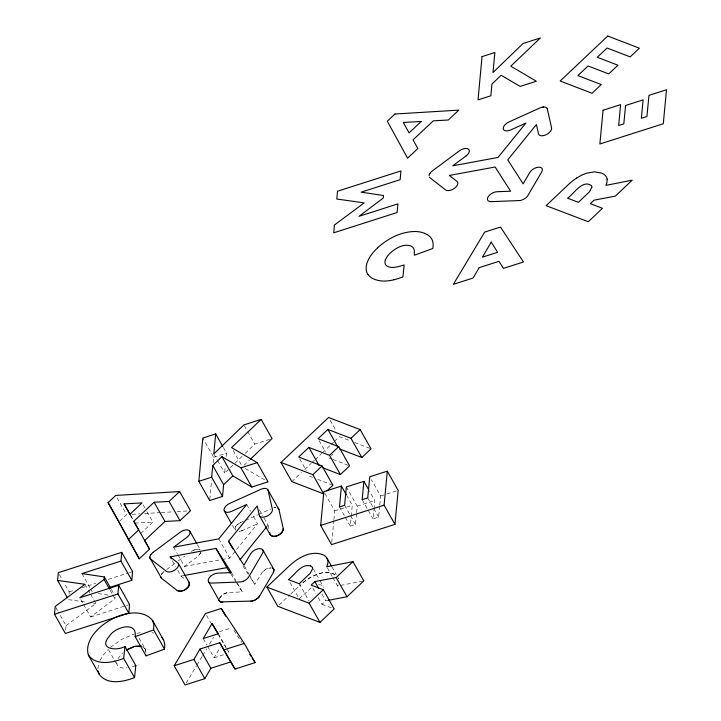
<?xml version="1.0" encoding="UTF-8"?>
<svg xmlns="http://www.w3.org/2000/svg" width="721" height="721" viewBox="0 0 721 721"><rect width="100%" height="100%" fill="white"/><g stroke="black" fill="none" stroke-linecap="round" stroke-linejoin="round"><path stroke-width="0.54" stroke-dasharray="3.6 2.7" d="M97.876 668.718L98.84 663.293M116.73 662.428C116.351 667.709 123.174 668.709 127.04 667.826M68.982 594.086L69.18 591.86L64.295 583.217M65.674 630.118L66.08 625.657L58.473 612.21M209.793 499.41L211.55 480.547M213.2 462.792L213.713 457.24L202.844 438.035M242.085 456.348L224.691 473.138L225.312 466.469M226.241 456.474L226.547 453.139L223.285 447.371M331.75 542.435L333.814 520.67M333.913 519.58L334.742 510.883L324.414 492.623M356.507 513.694L355.489 524.491L350.316 526.141L351.145 517.354M351.253 516.254L352.29 505.277L346.855 495.669M356.607 512.613L357.219 506.133L346.9 487.883M379.67 505.989L378.615 517.11L373.045 518.895L373.857 510.252M373.965 509.179L374.776 500.536L369.341 490.929M379.778 504.88L380.616 495.976L371.378 479.645M83.582 604.486L90.648 616.978L114.927 598.682L115.09 596.997M200.916 552.385L198.383 556.053L184.459 566.427L177.934 554.9M200.88 552.502L197.698 556.603M219.283 598.529L221.969 595.05L226.367 592.743L242.301 591.833L236.326 581.27M219.328 598.412L222.942 594.347L228.575 592.365M100.03 660.4L103.319 655.047L108.051 649.63M161.288 574.556L161.648 573.961L161.351 574.43M118.028 658.606L122.588 653.082M250.665 578.026L254.801 584.488L262.759 571.411L266.869 568.653L271.213 567.842L265.923 569.094L261.525 573.006M207.594 646.241L214.119 657.768L220.157 647.431M186.18 683.048L196.427 665.952M196.995 665.005L202.123 656.461M202.691 655.506L206.675 648.855M209.523 644.114L213.506 637.463M161.729 573.844L164.037 571.519L162.712 572.672M161.819 573.727L162.441 572.961M221.933 559.514L229.648 558.09L257.541 523.734L252.647 515.091M266.878 526.663L268.068 525.194L263.174 516.551M245.248 453.293L254.729 444.127L271.006 438.927M244.031 465.306L249.628 459.962M279.135 605L289.941 594.762M290.752 593.996L300.215 585.037L299.684 585.533M299.215 598.809L311.986 587.173M318.204 597.583L322.017 604.306L325.721 600.8L328.379 600.296M291.843 481.646L301.522 472.498M304.749 469.452L311.202 463.351M312.013 462.594L314.428 460.304M315.239 459.547L321.692 453.446M322.494 452.689L330.56 445.064M331.372 444.298L333.787 442.018M334.598 441.252L339.438 436.683L350.649 440.991M331.399 455.6L333.03 454.059M119.731 521.121L126.626 514.65L116.847 497.355M140.748 533.513L152.906 522.103L145.84 509.621M300.756 584.542L301.036 584.289M110.493 647.323L121.651 639.365L134.16 634.011M302.712 582.829L310.832 577.16L318.808 573.682L323.765 572.627L328.37 572.564L332.66 573.519L336.175 575.43L332.967 573.637M303 582.595C311.102 576.007 322.197 569.987 332.841 573.583M66.08 625.657L95.83 603.513L90.395 593.906M166.74 569.509L174.861 563.489M178.411 560.857L184.783 556.134M243.5 521.292C240.075 522.653 233.838 525.51 235.208 530.205M240.598 522.608C237.858 523.906 233.865 526.817 235.262 530.286M245.428 520.418L258.001 514.731M258.56 514.479L270.564 509.053M242.4 530.584L238.876 531.539L242.067 530.728L257.541 523.734M213.713 457.24L226.547 453.139M69.18 591.86L73.407 590.508M81.87 587.804L95.614 583.406M108.294 579.342L128.383 572.916M129.438 572.573L132.61 571.555M90.648 616.978L125.373 605.856M126.418 605.514L129.582 604.504M380.616 495.976L385.78 494.336M386.807 494.002L398.172 490.388M334.742 510.883L352.29 505.277M357.219 506.133L374.776 500.536M219.517 631.704L231.099 628.018M214.119 657.768L224.213 654.551M135.827 665.618L130.591 667.078M136.783 633.317L142.127 632.362M362.726 581.054L337.608 585.993L332.714 577.35M184.459 566.427L221.176 559.658M177.772 570.32L181.034 576.079L183.215 575.673M274.656 507.701L275.737 507.638M274.737 507.692L275.882 507.638M132.231 514.307L140.072 513.83M144.551 513.559L160.242 512.604M161.36 512.541L172.562 511.856M177.042 511.586L190.488 510.765M134.953 523.113L152.906 522.103M318.493 584.623L321.467 585.073L323.17 586.371A7.697 4.218 -29.5 0 1 323.531 587.786M68.477 599.656L85.979 602.125M93.64 603.207L95.83 603.513M98.137 593.59L108.79 595.195M152.032 632.678L153.988 633.164M322.017 604.306L334.156 608.939M354.732 442.559L371.045 448.832M328.938 457.916L332.039 459.106M333.075 459.502L348.567 465.46M309.561 476.23L312.608 477.392M317.682 479.348L332.922 485.206M245.275 468.506L268.059 481.862M181.034 576.079L185.811 579.81M233.965 630.442L241.832 642.393M242.977 566.012L248.294 574.331M230.99 574.15L236.353 582.523M236.497 582.757L242.301 591.833M226.367 648.305L218.553 635.048M226.953 649.233L229.269 652.947L228.178 651.027M145.191 648.927L142.352 646.539L145.254 649.035L146.102 653.406L145.426 649.378L138.675 637.4M330.2 420.352L336.175 430.915M367.746 497.905L373.181 507.512M373.721 508.467L378.615 517.11M362.176 499.68L373.045 518.895M319.16 440.621L325.685 452.148M344.62 505.277L350.055 514.884M350.595 515.839L355.489 524.491M339.447 506.926L344.881 516.533M345.431 517.489L350.316 526.141M299.774 458.935L306.299 470.462M331.903 566.859L336.256 574.547M327.28 567.742L332.174 576.394M244.41 425.877L247.123 430.68M247.663 431.645L254.729 444.127M313.392 569.076L319.367 579.639M319.917 580.603L323.17 586.371M321.917 594.077L325.721 600.8M312.77 587.976L316.032 593.743M233.189 450.499L241.886 465.874M259.371 509.828L262.633 515.587M299.242 583.749L309.03 601.044M246.672 504.52L250.475 511.252M289.977 582.478L298.674 597.853M213.822 453.924L217.084 459.692M217.625 460.656L224.691 473.138M232.441 525.312L235.163 530.115M244.473 566.237L248.826 573.925M249.367 574.889L254.801 584.488M218.778 538.875L229.648 558.09M231.432 572.618L235.785 580.306M197.401 544.616L200.213 549.591M173.59 547.212L177.393 553.944M218.4 633.732L226.006 647.179M206.576 615.419L210.92 623.106M143.119 504.817L145.3 508.656M172.337 560.713L175.6 566.472M203.25 638.554L207.053 645.277M130.6 515.425L132.781 519.273M130.42 515.254L132.592 519.102M111.376 589.427L113.548 593.266M110.034 590.039L112.206 593.879M112.755 594.843L114.927 598.682M81.942 573.583L92.27 591.833M84.961 584.298L87.683 589.102M88.223 590.066L89.855 592.95M80.86 599.683L83.032 603.522M108.565 649.774L113.999 659.382M114.549 660.346L117.262 665.141M59.401 574.574L62.114 579.378M55.76 607.406L57.932 611.255M268.068 525.194L268.996 529.295M338.059 584.866L337.608 585.993L338.059 584.866M302.144 583.316L302.144 583.316M191.236 551.34L196.112 549.195L200.123 549.781L196.112 549.195L191.236 551.34M274.016 507.8L274.548 507.719L274.016 507.8M338.068 577.764L338.41 578.575L338.068 577.764"/><path stroke-width="1.08" d="M135.16 636.634C137.405 620.348 114.45 627.351 109.547 636.075C97.488 649.044 116.685 651.46 124.958 646.404L135.827 665.618L134.539 677.605C123.715 681.814 107.294 685.41 99.264 674.333L88.395 655.119C80.635 629.271 134.151 598.52 152.492 620.357L163.928 640.717L164.758 644.43L164.523 649.125L146.03 655.84L135.16 636.634L153.654 629.911L153.807 624.377L152.6 620.547M146.03 655.84L146.048 655.019M67.386 597.736L57.608 580.441L58.311 572.654L121.741 552.349L132.61 571.555L131.799 580.315L109.664 587.399M57.608 580.441L84.961 584.298L55.211 606.451L54.499 614.238L65.368 633.453L128.789 613.147L117.92 593.933L118.713 585.299L79.779 597.763L104.058 579.477L104.311 576.935L81.942 573.583L120.93 561.1L121.741 552.349M128.789 613.147L129.582 604.504L118.713 585.299M250.43 459.205L272.015 438.602L261.146 419.388L231.558 447.615L257.19 462.657L268.059 481.862L251.818 487.054L240.949 467.839L221.978 456.69L212.74 465.469L223.609 484.674L222.528 496.418L209.694 500.518L198.825 481.304L202.844 438.035L215.678 433.925L222.744 446.416M222.528 496.418L211.659 477.203L212.74 465.469M215.678 433.925L213.822 453.924L243.86 424.921L261.146 419.388M341.421 486.071L339.447 506.926L344.62 505.277L346.35 486.918L363.907 481.331L362.176 499.68L367.746 497.905L369.747 476.77L387.303 471.173L398.172 490.388L394.955 524.392L331.543 544.607L320.674 525.402L323.864 491.668L341.421 486.071L346.314 494.714M394.955 524.392L384.086 505.187L387.303 471.173M134.539 677.605L123.67 658.399L124.958 646.404M259.659 595.997L259.29 596.564L273.647 572.059L274.016 569.914L272.926 568.355M273.385 572.555L273.881 569.446L262.931 550.06M174.167 665.735L193.94 659.445L199.987 649.044L219.797 642.744L235.046 669.034L255.144 662.626L244.275 643.411L221.284 608.47L205.485 613.499L174.167 665.735L185.036 684.95L204.809 678.65L210.856 668.259L230.666 661.95L235.046 669.034M212.028 623.512L203.25 638.554L218.4 633.732L212.028 623.512L218.003 634.083M150.86 554.638L150.95 554.512A5.272 2.884 -29.5 0 1 151.563 553.746L151.816 553.494A4.732 2.596 -29.5 0 1 152.122 553.187A7.21 3.947 -29.5 0 1 153.149 552.322M429.977 173.328L429.752 173.68A7.228 3.956 -29.5 0 0 429.085 175.564M430.149 173.094L430.77 172.328M232.91 548.942L228.566 541.255L257.199 505.98L259.29 515.209A7.246 3.966 -29.5 0 0 266.734 516.245A7.246 3.966 -29.5 0 0 272.376 509.296L268.113 490.424A7.309 4.002 -29.5 0 0 267.851 489.793M240.03 559.73L266.671 526.916M527.276 196.382L527.484 196.121A6.777 3.713 -29.5 0 0 527.988 195.364L541.714 171.922A7.255 3.975 -29.5 0 0 538.695 167.182A7.255 3.975 -29.5 0 0 529.854 172.373L523.131 183.864L507.764 159.837L536.397 124.562L538.488 133.791A7.246 3.966 -29.5 0 0 545.932 134.827A7.246 3.966 -29.5 0 0 551.574 127.869L547.311 109.006A7.309 4.002 -29.5 0 0 547.059 108.366M258.884 597.087L259.362 596.474L258.785 597.204M377.597 247.817C387.88 238.39 401.39 231.441 415.584 231.504A38.61 21.143 -29.5 0 1 422.722 232.658L424.453 233.28A50.632 27.722 -29.5 0 1 426.679 234.343A40.196 22.009 -29.5 0 1 429.68 236.452A33.536 18.367 -29.5 0 1 432.095 239.705A33.941 18.584 -29.5 0 1 433.015 242.959A41.638 22.802 -29.5 0 1 433.042 246.447L432.861 248.493L414.359 255.207L414.368 251.097A25.091 13.735 -29.5 0 0 414.025 249.448A18.467 10.112 -29.5 0 0 413.178 247.772A16.268 8.913 -29.5 0 0 410.465 245.834C403.255 243.662 395.811 248.123 390.584 252.756A18.755 10.265 -29.5 0 0 387.213 256.604A16.502 9.04 -29.5 0 0 385.528 259.785M223.609 484.674L232.847 475.905L251.818 487.054M328.379 600.296L347.008 596.754L363.817 580.838L352.948 561.623L336.139 577.539L314.852 581.586L311.148 585.101L323.287 589.724L334.156 608.939L319.962 622.376L277.765 606.298L266.896 587.092L288.815 566.318C297.44 558.306 309.769 550.42 321.972 554.377M266.896 587.092L309.093 603.171L323.287 589.724M280.974 462.431L312.842 474.688L323.72 493.894L291.843 481.646L280.974 462.431L328.569 417.468L360.176 429.617L371.045 448.832L361.843 457.52L339.798 449.048M361.843 457.52L350.974 438.314L327.884 429.437L318.069 438.701L338.726 446.641L349.595 465.856L340.393 474.553L329.524 455.339L308.867 447.399L298.692 457.015L322.044 465.991L332.922 485.206L326.784 491.001M329.524 455.339L338.726 446.641M350.974 438.314L360.176 429.617M312.842 474.688L322.044 465.991M108.096 502.627L115.757 495.435L179.619 491.56L190.488 510.765L179.962 520.643L164.983 521.463L144.705 540.489L149.544 549.177L139.252 558.811L108.096 502.627L118.424 520.877M128.383 539.605L138.675 529.962L133.836 521.274L154.114 502.249L169.093 501.428L179.619 491.56M257.514 598.43L258.424 597.592L257.415 598.511M246.609 579.242L246.807 579.08A5.426 2.965 -29.5 0 0 247.609 578.332L247.718 578.206A4.894 2.677 -29.5 0 0 247.952 577.945L248.06 577.818A6.786 3.722 -29.5 0 0 248.79 576.791L262.516 553.34A7.246 3.975 -29.5 0 0 259.488 548.6A7.246 3.975 -29.5 0 0 250.656 553.791L243.932 565.282L228.566 541.255M526.006 197.662L526.384 197.329A5.209 2.848 -29.5 0 0 526.808 196.905M246.366 579.45L246.303 579.495A6.408 3.506 -29.5 0 1 245.897 579.792A7.201 3.938 -29.5 0 1 244.04 580.883A6.606 3.614 -29.5 0 1 243.653 581.063L243.509 581.126M525.42 198.14L525.14 198.338A7.165 3.92 -29.5 0 1 523.239 199.465L522.878 199.636M466.027 155.97L452.788 165.794L497.986 157.457L525.87 123.102L510.729 129.951A7.246 3.975 -29.5 0 1 503.285 128.924A7.246 3.975 -29.5 0 1 508.927 121.966L539.867 107.979A7.129 3.902 -29.5 0 1 541.165 107.483A3.821 2.091 -29.5 0 1 541.75 107.321M153.167 552.304L180.223 532.233A7.246 3.966 -29.5 0 1 189.244 530.566A7.246 3.966 -29.5 0 1 186.829 537.388L173.59 547.212L218.778 538.875L246.672 504.52L231.531 511.369A7.246 3.966 -29.5 0 1 224.078 510.342A7.246 3.966 -29.5 0 1 229.729 503.393L260.66 489.406A7.264 3.975 -29.5 0 1 261.957 488.901A3.587 1.965 -29.5 0 1 262.543 488.739L262.714 488.694A5.489 3.001 -29.5 0 1 263.742 488.496L263.886 488.487M254.522 600.278L256.982 598.854L254.378 600.341M253.891 600.53L253.828 600.548M522.13 199.933L521.743 200.068A5.245 2.875 -29.5 0 1 521.103 200.258M243.202 581.243L243.04 581.306A5.417 2.965 -29.5 0 1 241.905 581.676L241.697 581.73A5.164 2.83 -29.5 0 1 241.382 581.802L241.247 581.838A6.831 3.74 -29.5 0 1 240.859 581.901A6.985 3.821 -29.5 0 1 239.94 581.991L211.902 583.073A7.246 3.966 -29.5 0 1 208.865 578.341A7.246 3.966 -29.5 0 1 217.706 573.15L231.432 572.618L215.958 548.42L170.165 556.864L171.256 558.793M123.67 658.399C112.846 662.599 96.425 666.204 88.395 655.119M54.499 614.238L117.92 593.933M198.825 481.304L211.659 477.203M240.949 467.839L257.19 462.657M320.674 525.402L384.086 505.187M224.168 649.819L244.275 643.411M135.061 665.834L135.827 665.618M252.566 600.944L253.54 600.656L252.44 600.972M541.913 107.276L542.949 107.078M352.948 561.623L326.739 566.787A24.893 13.627 -29.5 0 0 327.406 564.994C329.281 560.632 326.523 555.657 322.098 554.422M520.427 200.42L520.066 200.483A6.976 3.821 -29.5 0 1 519.138 200.573L491.1 201.655A7.255 3.975 -29.5 0 1 488.072 196.923A7.255 3.975 -29.5 0 1 496.904 191.732L510.639 191.2L495.156 167.002L449.363 175.446L457.006 181.422A7.255 3.975 -29.5 0 1 454.581 188.244A7.255 3.975 -29.5 0 1 445.56 189.911L429.959 177.708A7.084 3.884 -29.5 0 1 429.455 177.177M183.9 575.547L226.827 567.634L230.396 573.213M124.084 503.898L142.037 502.897L129.879 514.298L124.084 503.898L130.059 514.47M250.809 601.206L252.044 601.062L220.482 601.9L219.373 600.908L208.459 581.613M222.771 602.287C220.365 603.928 218.139 597.808 219.328 600.827M140.919 646.079L134.25 646.467L126.572 649.991L134.367 646.431L141.019 646.106M310.49 565.823C300.954 563.498 294.709 575.259 288.346 579.603L299.242 583.749L310.291 573.159L312.662 568.581A7.697 4.218 -29.5 0 0 312.301 567.157L310.598 565.868M322.837 467.803L340.393 474.553M546.076 107.474L545.716 107.294A7.309 4.002 -29.5 0 0 543.607 107.005M277.936 508.206L278.459 508.647M272.835 568.31L273.8 569.275M177.231 590.544C181.566 592.671 187.054 589.372 189.19 585.47C189.272 580.477 189.65 581.559 188.884 586.065C186.514 589.571 181.377 592.626 177.231 590.544L161.63 578.341M170.165 556.864L177.799 562.84A7.246 3.966 -29.5 0 1 175.383 569.662A7.246 3.966 -29.5 0 1 166.362 571.329L150.761 559.135A7.084 3.875 -29.5 0 1 150.256 558.595A4.596 2.514 -29.5 0 1 150.067 558.198M161.874 637.598L163.361 639.572M161.125 577.809L161.522 578.251L150.175 558.469M249.7 654.353L250.908 656.191M252.116 658.03L255.144 662.626M259.497 515.776L270.366 534.991C274.575 538.83 283.191 533.919 283.245 528.502L278.982 509.639M278.721 508.999L278.946 509.513L267.833 489.748A3.984 2.181 -29.5 0 0 267.572 489.424A4.984 2.731 -29.5 0 0 267.356 489.208A5.335 2.92 -29.5 0 0 267.203 489.081L267.158 489.054A6.038 3.308 -29.5 0 0 266.959 488.937L266.932 488.928A3.993 2.19 -29.5 0 0 266.536 488.73A7.318 4.011 -29.5 0 0 264.427 488.432M363.907 481.331L368.801 489.974M327.884 429.437L337.662 446.732M308.867 447.399L319.196 465.649M327.019 558.216L331.363 565.904M336.139 577.539L347.008 596.754M314.852 581.586L318.655 588.309M309.093 603.171L319.962 622.376M221.978 456.69L232.847 475.905M224.294 510.91L231.36 523.392M215.958 548.42L226.827 567.634M189.794 531.161L196.86 543.652M169.093 501.428L179.962 520.643M221.284 608.47L225.628 616.158M154.114 502.249L164.983 521.463M178.348 563.434L189.308 582.82M219.797 642.744L230.666 661.95M133.836 521.274L149.544 549.177M199.987 649.044L210.856 668.259M193.94 659.445L204.809 678.65M120.93 561.1L131.799 580.315M153.654 629.911L164.523 649.125M104.311 576.935L110.827 588.462M104.058 579.477L109.493 589.075M269.69 532.377C270.501 540.651 283.75 534.594 283.245 528.502M118.965 521.833L139.252 558.811M99.264 674.333L98.065 670.954M270.366 534.991L270.159 534.423M160.792 577.016L160.765 576.728M149.887 557.477L149.896 557.603A5.164 2.83 -29.5 0 0 150.031 558.126M263.904 488.441A3.398 1.866 -29.5 0 1 264.454 488.396M149.887 556.982A7.21 3.947 -29.5 0 1 150.554 555.098A5.218 2.857 -29.5 0 1 150.779 554.746M149.851 557.261A3.569 1.956 -29.5 0 1 149.869 556.982M576.809 177.907A35.735 19.566 -29.5 0 0 568.058 184.918L546.094 205.665L588.3 221.744L602.486 208.306L590.346 203.683L594.05 200.168L615.346 196.121L632.155 180.205L605.937 185.369L606.613 183.567A22.441 12.284 -29.5 0 0 607.046 179.178M576.845 177.952A23.928 13.104 -29.5 0 1 586.335 173.283L594.221 171.841L601.296 173.004A24.469 13.402 -29.5 0 1 607.199 179.105M367.935 274.62A35.239 19.296 -29.5 0 1 377.687 247.853M385.338 259.821A14.501 7.94 -29.5 0 0 388.394 266.734A19.828 10.86 -29.5 0 0 389.628 267.094A16.367 8.958 -29.5 0 0 392.053 267.428A16.232 8.886 -29.5 0 0 394.648 267.302A23.072 12.636 -29.5 0 0 397.613 266.761A45.901 25.136 -29.5 0 0 401.11 265.851L404.157 264.986L402.877 276.981L399.795 278.018A46.838 25.641 -29.5 0 1 393.9 279.766M368.098 274.521A35.924 19.674 -29.5 0 0 370.486 277.044A36.302 19.882 -29.5 0 0 372.559 278.396A40.592 22.225 -29.5 0 0 374.406 279.243A47.505 26.01 -29.5 0 0 377.335 280.208A40.223 22.027 -29.5 0 0 380.327 280.811A33.689 18.449 -29.5 0 0 393.9 279.775M546.77 108.006A4.101 2.244 -29.5 0 1 546.987 108.249M431.302 171.787A7.228 3.956 -29.5 0 1 432.348 170.913L459.421 150.815A7.246 3.966 -29.5 0 1 468.452 149.148A7.246 3.966 -29.5 0 1 466.027 155.97M543.111 107.059A4.101 2.244 -29.5 0 1 543.634 107.014M337.518 191.236L336.806 199.023L364.159 202.88L334.418 225.033L333.697 232.82L397.118 212.515L397.911 203.872L358.977 216.345L383.257 198.05L383.509 195.517L361.14 192.165L400.128 179.682L400.939 170.931L337.518 191.236M482.043 56.617L478.023 99.886L490.857 95.785L491.947 84.042L501.176 75.272L520.156 86.421L536.388 81.23L510.765 66.197L540.353 37.97L523.067 43.503L493.02 72.506L494.876 52.507L482.043 56.617M603.071 110.25L599.872 143.984L663.284 123.76L666.501 89.755L648.945 95.343L646.944 116.487L641.375 118.262L643.105 99.904L625.558 105.5L623.818 123.859L618.654 125.508L620.619 104.644L603.071 110.25M591.86 187.154L589.49 191.732L578.44 202.331L567.553 198.185C573.069 194.877 582.703 178.745 591.508 185.739A7.697 4.218 -29.5 0 1 591.86 187.154M479.186 267.626L473.138 278.018L453.374 284.317L484.692 232.081L500.482 227.052L523.473 261.993L503.375 268.401L498.995 261.317L479.186 267.626M491.226 242.094L482.448 257.136L497.598 252.314L491.226 242.094M607.767 36.05L560.172 81.013L592.049 93.27L601.251 84.573L577.891 75.597L588.075 65.981L608.722 73.921L617.933 65.223L597.276 57.283L607.082 48.019L630.172 56.887L639.374 48.199L607.767 36.05M394.955 114.017L387.294 121.2L407.59 158.178L417.874 148.544L413.034 139.856L433.321 120.831L448.3 120.01L458.817 110.133L394.955 114.017M421.235 121.47L409.077 132.88L403.282 122.48L421.235 121.47"/></g></svg>
